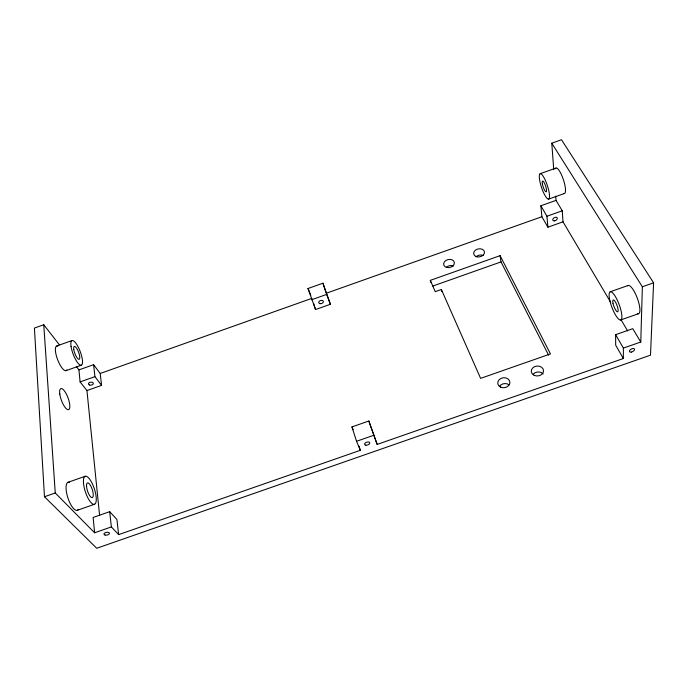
<?xml version="1.0" encoding="UTF-8"?>
<svg xmlns="http://www.w3.org/2000/svg" width="688" height="688" viewBox="0 0 688 688"><rect width="100%" height="100%" fill="white"/><g stroke="black" fill="none" stroke-linecap="round" stroke-linejoin="round"><path stroke-width="1.03" d="M111.361 526.922L94.609 532.779L93.138 517.462L109.693 511.674L111.361 526.922L118.646 534.619L360.34 450.296L356.53 441.3L351.964 426.921L368.828 421.022L377.162 444.422L623.337 358.525L623.388 348.094L615.614 334.686L632.788 328.675L640.777 342.013L623.388 348.094M640.777 342.013L642.36 286.784L551.785 143.199L561.485 139.733L653.6 282.837L650.495 355.171L96.724 548.267L44.479 496.753L34.4 328.081L43.757 324.745L59.392 344.808M56.769 345.987L72.102 340.526M540.123 173.711L555.99 168.061M66.074 370.626L81.39 365.182M548.62 199.116A13.399 3.07 71.6 0 0 544.836 179.241A13.399 3.07 71.6 0 0 539.77 180.841A13.399 3.07 71.6 0 0 548.62 199.116L564.461 193.491M78.939 369.886L93.602 364.683L100.216 373.472L101.583 385.375L86.946 390.569L80.092 381.909L78.939 369.886L76.334 366.549M308.018 288.504L322.921 283.207L330.412 304.268L315.534 309.54L308.018 288.504L310.778 295.376M556.024 200.389L562.268 210.812L563.008 221.828L547.889 227.186L541.886 216.729L540.871 205.772L556.024 200.389L555.715 196.157M100.216 373.472L311.965 298.325M326.688 293.097L541.886 216.729M80.092 381.909L94.918 376.646L101.583 385.375M311.595 299.762L326.662 294.412L330.412 304.268M547.889 227.186L546.943 216.247L562.268 210.812M430.327 280.36L500.09 255.661L550.46 353.916L480.611 378.366L441.361 289.493L435.246 291.66L430.327 280.36L430.817 282.372M432.795 286.053L501.019 261.913L500.09 255.661M68.069 482.297L85.235 476.259M610.239 291.772L628.075 285.503M44.479 496.753L55.255 492.969L94.609 532.779M642.36 286.784L653.6 282.837M77.383 510.272L94.583 504.252M620.636 319.98A15.033 3.879 69.5 0 0 616.207 297.99A15.033 3.879 69.5 0 0 609.645 299.598A15.033 3.879 69.5 0 0 620.636 319.98L638.516 313.719M356.53 441.3L373.593 435.332M109.693 511.674L116.917 519.492L118.646 534.619M563.008 221.828L610.686 302.281M621.101 319.86L627.671 330.954M540.871 205.772L546.943 216.247M623.337 358.525L615.674 345.195L615.614 334.686M501.019 261.913L548.62 355.171M351.964 426.921L353.116 429.647M368.828 421.022L377.162 444.422M322.921 283.207L326.662 294.412M313.59 303.425L315.534 309.54M359.041 446.211L360.34 450.296M441.361 289.493L441.825 291.506M93.602 364.683L94.918 376.646M86.946 390.569L99.614 515.579M551.785 143.199L553.745 169.678M43.757 324.745L55.255 492.969M78.38 509.335A14.749 5.014 71.9 0 1 67.966 498.112A14.749 5.014 71.9 0 1 69.393 482.34M66.856 369.886A13.167 3.982 69.1 0 1 57.586 359.583A13.167 3.982 69.1 0 1 57.869 346.098M627.628 285.804A15.041 4.171 69.5 0 1 637.673 299.228A15.041 4.171 69.5 0 1 637.337 313.53M555.371 168.792A13.407 3.302 71.7 0 1 563.085 178.777A13.407 3.302 71.7 0 1 564.04 193.517M499.471 386.441A6.046 4.979 -7.4 0 1 509.103 384.859M533.338 373.954A6.097 4.954 -4.7 0 1 543.167 374.014M476.062 256.796A5.435 4.025 -11.1 0 1 483.191 255.463M446.306 267.34A5.409 4.042 -12.9 0 1 453.392 266.024M59.796 394.121A11.223 3.535 69.8 0 0 68.31 409.721A11.223 3.535 69.8 0 0 66.074 393.51A11.223 3.535 69.8 0 0 59.796 394.121M554.554 220.857A2.485 1.557 -30.2 0 0 557.203 217.847A2.485 1.557 -30.2 0 0 553.324 218.457A2.485 1.557 -30.2 0 0 554.554 220.857M89.492 384.979A2.442 1.505 -6.4 0 0 93.319 383.629A2.442 1.505 -6.4 0 0 89.887 382.347A2.442 1.505 -6.4 0 0 89.492 384.979M319.877 303.632A2.382 1.582 -18 0 0 323.377 301.645A2.382 1.582 -18 0 0 319.929 300.811A2.382 1.582 -18 0 0 319.877 303.632M500.468 387.06A6.097 4.997 -7.6 0 0 509.894 382.769A6.097 4.997 -7.6 0 0 501.096 378.366A6.097 4.997 -7.6 0 0 500.468 387.06M534.12 375.304A6.149 4.971 -4.9 0 0 543.537 371.013A6.149 4.971 -4.9 0 0 534.542 366.67A6.149 4.971 -4.9 0 0 534.12 375.304M477.016 256.813A5.478 4.042 -11.2 0 0 484.455 251.842A5.478 4.042 -11.2 0 0 475.752 249.933A5.478 4.042 -11.2 0 0 477.016 256.813M446.865 267.494A5.444 4.051 -13 0 0 454.347 262.506A5.444 4.051 -13 0 0 445.781 260.563A5.444 4.051 -13 0 0 446.865 267.494M105.101 535.032A2.761 1.385 -9.2 0 0 109.426 533.527A2.761 1.385 -9.2 0 0 105.608 532.555A2.761 1.385 -9.2 0 0 105.101 535.032M365.792 445.162A2.692 1.462 -18 0 0 369.8 443.081A2.692 1.462 -18 0 0 366.016 442.496A2.692 1.462 -18 0 0 365.792 445.162M631.292 352.084A2.812 1.436 -27.2 0 0 634.499 349.057A2.812 1.436 -27.2 0 0 630.182 349.857A2.812 1.436 -27.2 0 0 631.292 352.084M612.974 303.253A6.39 1.651 69.5 0 0 617.643 311.862A6.39 1.651 69.5 0 0 615.726 302.479A6.39 1.651 69.5 0 0 612.974 303.253M542.342 183.705A5.693 1.307 71.6 0 0 546.074 191.84A5.693 1.307 71.6 0 0 544.724 183.73A5.693 1.307 71.6 0 0 542.342 183.705M86.542 486.373A7.749 2.485 71.8 0 0 91.968 497.656A7.749 2.485 71.8 0 0 91.151 486.734A7.749 2.485 71.8 0 0 86.542 486.373M83.506 483.363A14.758 4.739 71.8 0 0 93.998 504.381A14.758 4.739 71.8 0 0 92.02 483.105A14.758 4.739 71.8 0 0 83.506 483.363M73.771 349.487A6.914 1.978 69.2 0 0 78.931 359.368A6.914 1.978 69.2 0 0 77.495 349.736A6.914 1.978 69.2 0 0 73.771 349.487M71.062 346.511A13.175 3.767 69.2 0 0 80.909 365.251A13.175 3.767 69.2 0 0 78.114 346.838A13.175 3.767 69.2 0 0 71.062 346.511"/></g></svg>
